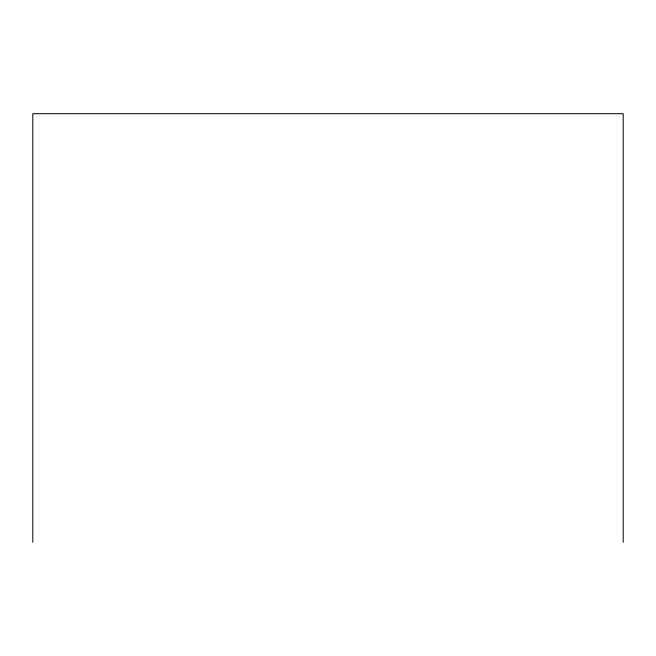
<?xml version="1.0" encoding="UTF-8"?>
<svg xmlns="http://www.w3.org/2000/svg" width="656" height="656" viewBox="0 0 656 656"><rect width="100%" height="100%" fill="white"/><g stroke="black" fill="none" stroke-linecap="round" stroke-linejoin="round"><path stroke-width="0.98" d="M623.2 542.282L623.2 113.718L32.8 113.718L32.8 542.282"/></g></svg>
